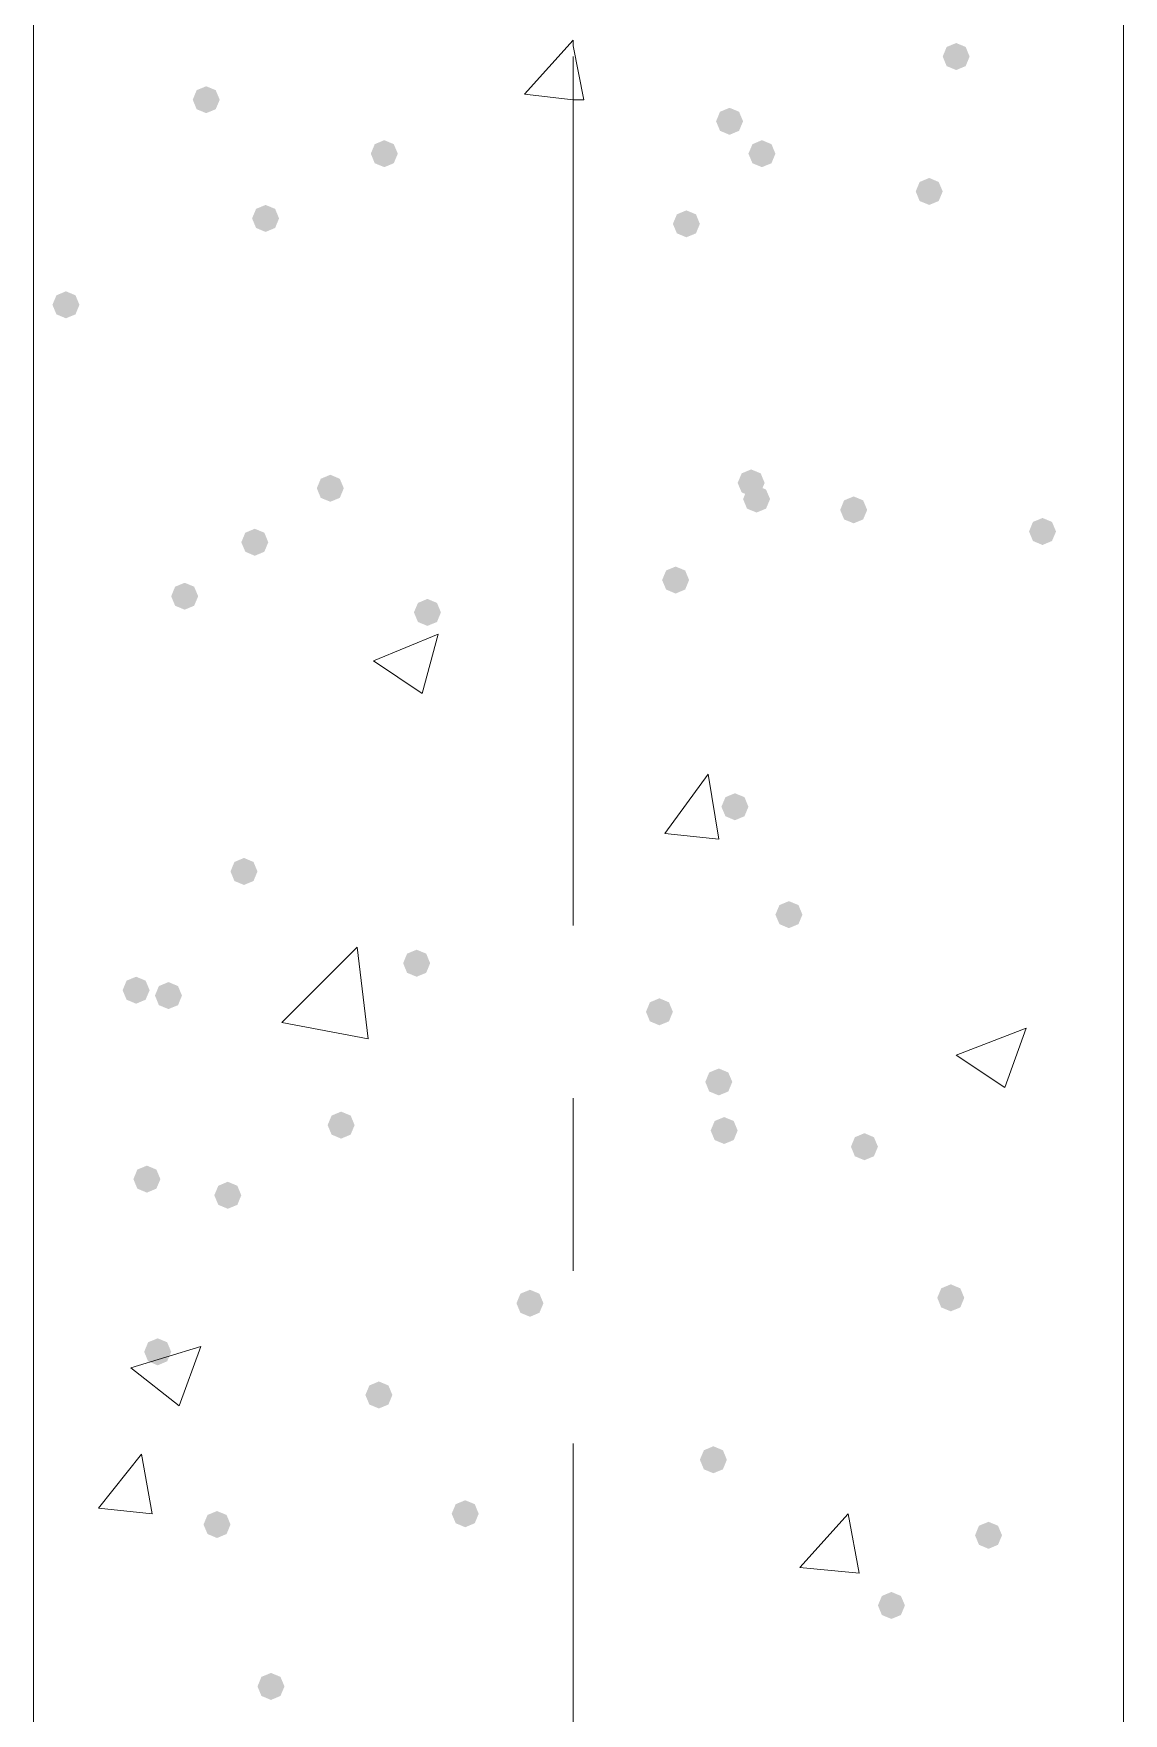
# Model space of a CAD drawing. Header units: millimetres. Extents: x 29 to 95071, y 20 to 67221.
# Drawn here: x 9907 to 10909, y 43682 to 45225 of the extents above; entities that cross this region are included whole.
import ezdxf

# ---------------------------------------------------------------- set-up
doc = ezdxf.new("R2010")
doc.units = ezdxf.units.MM

msp = doc.modelspace()

# ---------------------------------------------------------------- hatches: boundary and pattern name
h = msp.add_hatch(color=7)
h.dxf.hatch_style = 2
h.paths.add_polyline_path([(10755.1, 45191.2), (10746.3, 45194.8), (10742.7, 45203.6), (10746.3, 45212.4), (10755.1, 45216), (10763.8, 45212.4), (10767.4, 45203.6), (10763.8, 45194.8)])
h = msp.add_hatch(color=7)
h.dxf.hatch_style = 2
h.paths.add_polyline_path([(10066.1, 45151.6), (10057.3, 45155.2), (10053.7, 45163.9), (10057.3, 45172.7), (10066.1, 45176.3), (10074.8, 45172.7), (10078.5, 45163.9), (10074.8, 45155.2)])
h = msp.add_hatch(color=7)
h.dxf.hatch_style = 2
h.paths.add_polyline_path([(10546.9, 45131.7), (10538.1, 45135.4), (10534.5, 45144.1), (10538.1, 45152.9), (10546.9, 45156.5), (10555.6, 45152.9), (10559.3, 45144.1), (10555.6, 45135.4)])
h = msp.add_hatch(color=7)
h.dxf.hatch_style = 2
h.paths.add_polyline_path([(10229.7, 45102), (10220.9, 45105.6), (10217.3, 45114.4), (10220.9, 45123.1), (10229.7, 45126.8), (10238.4, 45123.1), (10242.1, 45114.4), (10238.4, 45105.6)])
h = msp.add_hatch(color=7)
h.dxf.hatch_style = 2
h.paths.add_polyline_path([(10576.6, 45102), (10567.9, 45105.6), (10564.2, 45114.4), (10567.9, 45123.1), (10576.6, 45126.8), (10585.4, 45123.1), (10589, 45114.4), (10585.4, 45105.6)])
h = msp.add_hatch(color=7)
h.dxf.hatch_style = 2
h.paths.add_polyline_path([(10730.3, 45067.3), (10721.5, 45070.9), (10717.9, 45079.7), (10721.5, 45088.4), (10730.3, 45092.1), (10739, 45088.4), (10742.7, 45079.7), (10739, 45070.9)])
h = msp.add_hatch(color=7)
h.dxf.hatch_style = 2
h.paths.add_polyline_path([(10120.6, 45042.5), (10111.9, 45046.2), (10108.2, 45054.9), (10111.9, 45063.7), (10120.6, 45067.3), (10129.4, 45063.7), (10133, 45054.9), (10129.4, 45046.2)])
h = msp.add_hatch(color=7)
h.dxf.hatch_style = 2
h.paths.add_polyline_path([(10507.2, 45037.6), (10498.5, 45041.2), (10494.8, 45049.9), (10498.5, 45058.7), (10507.2, 45062.3), (10516, 45058.7), (10519.6, 45049.9), (10516, 45041.2)])
h = msp.add_hatch(color=7)
h.dxf.hatch_style = 2
h.paths.add_polyline_path([(9937.2, 44963.2), (9928.5, 44966.8), (9924.8, 44975.6), (9928.5, 44984.3), (9937.2, 44988), (9946, 44984.3), (9949.6, 44975.6), (9946, 44966.8)])
h = msp.add_hatch(color=7)
h.dxf.hatch_style = 2
h.paths.add_polyline_path([(10180.1, 44794.7), (10171.3, 44798.3), (10167.7, 44807.1), (10171.3, 44815.8), (10180.1, 44819.5), (10188.8, 44815.8), (10192.5, 44807.1), (10188.8, 44798.3)])
h = msp.add_hatch(color=7)
h.dxf.hatch_style = 2
h.paths.add_polyline_path([(10566.7, 44799.6), (10558, 44803.3), (10554.3, 44812), (10558, 44820.8), (10566.7, 44824.4), (10575.5, 44820.8), (10579.1, 44812), (10575.5, 44803.3)])
h = msp.add_hatch(color=7)
h.dxf.hatch_style = 2
h.paths.add_polyline_path([(10571.7, 44784.8), (10562.9, 44788.4), (10559.3, 44797.2), (10562.9, 44805.9), (10571.7, 44809.6), (10580.4, 44805.9), (10584.1, 44797.2), (10580.4, 44788.4)])
h = msp.add_hatch(color=7)
h.dxf.hatch_style = 2
h.paths.add_polyline_path([(10660.9, 44774.9), (10652.1, 44778.5), (10648.5, 44787.2), (10652.1, 44796), (10660.9, 44799.6), (10669.6, 44796), (10673.3, 44787.2), (10669.6, 44778.5)])
h = msp.add_hatch(color=7)
h.dxf.hatch_style = 2
h.paths.add_polyline_path([(10110.7, 44745.1), (10102, 44748.8), (10098.3, 44757.5), (10102, 44766.3), (10110.7, 44769.9), (10119.5, 44766.3), (10123.1, 44757.5), (10119.5, 44748.8)])
h = msp.add_hatch(color=7)
h.dxf.hatch_style = 2
h.paths.add_polyline_path([(10834.4, 44755), (10825.6, 44758.7), (10822, 44767.4), (10825.6, 44776.2), (10834.4, 44779.8), (10843.1, 44776.2), (10846.8, 44767.4), (10843.1, 44758.7)])
h = msp.add_hatch(color=7)
h.dxf.hatch_style = 2
h.paths.add_polyline_path([(10497.3, 44710.4), (10488.6, 44714.1), (10484.9, 44722.8), (10488.6, 44731.6), (10497.3, 44735.2), (10506.1, 44731.6), (10509.7, 44722.8), (10506.1, 44714.1)])
h = msp.add_hatch(color=7)
h.dxf.hatch_style = 2
h.paths.add_polyline_path([(10046.3, 44695.6), (10037.5, 44699.2), (10033.9, 44707.9), (10037.5, 44716.7), (10046.3, 44720.3), (10055, 44716.7), (10058.7, 44707.9), (10055, 44699.2)])
h = msp.add_hatch(color=7)
h.dxf.hatch_style = 2
h.paths.add_polyline_path([(10269.3, 44680.7), (10260.6, 44684.3), (10256.9, 44693.1), (10260.6, 44701.8), (10269.3, 44705.5), (10278.1, 44701.8), (10281.7, 44693.1), (10278.1, 44684.3)])
h = msp.add_hatch(color=7)
h.dxf.hatch_style = 2
h.paths.add_polyline_path([(10551.8, 44502.2), (10543.1, 44505.9), (10539.4, 44514.6), (10543.1, 44523.4), (10551.8, 44527), (10560.6, 44523.4), (10564.2, 44514.6), (10560.6, 44505.9)])
h = msp.add_hatch(color=7)
h.dxf.hatch_style = 2
h.paths.add_polyline_path([(10100.8, 44442.8), (10092, 44446.4), (10088.4, 44455.2), (10092, 44463.9), (10100.8, 44467.6), (10109.5, 44463.9), (10113.2, 44455.2), (10109.5, 44446.4)])
h = msp.add_hatch(color=7)
h.dxf.hatch_style = 2
h.paths.add_polyline_path([(10601.4, 44403.1), (10592.7, 44406.8), (10589, 44415.5), (10592.7, 44424.3), (10601.4, 44427.9), (10610.2, 44424.3), (10613.8, 44415.5), (10610.2, 44406.8)])
h = msp.add_hatch(color=7)
h.dxf.hatch_style = 2
h.paths.add_polyline_path([(10259.4, 44358.5), (10250.6, 44362.1), (10247, 44370.9), (10250.6, 44379.7), (10259.4, 44383.3), (10268.2, 44379.7), (10271.8, 44370.9), (10268.2, 44362.1)])
h = msp.add_hatch(color=7)
h.dxf.hatch_style = 2
h.paths.add_polyline_path([(10001.7, 44333.7), (9992.9, 44337.4), (9989.3, 44346.1), (9992.9, 44354.9), (10001.7, 44358.5), (10010.4, 44354.9), (10014.1, 44346.1), (10010.4, 44337.4)])
h = msp.add_hatch(color=7)
h.dxf.hatch_style = 2
h.paths.add_polyline_path([(10031.4, 44328.8), (10022.6, 44332.4), (10019, 44341.2), (10022.6, 44349.9), (10031.4, 44353.6), (10040.2, 44349.9), (10043.8, 44341.2), (10040.2, 44332.4)])
h = msp.add_hatch(color=7)
h.dxf.hatch_style = 2
h.paths.add_polyline_path([(10482.4, 44313.9), (10473.7, 44317.5), (10470.1, 44326.3), (10473.7, 44335), (10482.4, 44338.7), (10491.2, 44335), (10494.8, 44326.3), (10491.2, 44317.5)])
h = msp.add_hatch(color=7)
h.dxf.hatch_style = 2
h.paths.add_polyline_path([(10537, 44249.5), (10528.2, 44253.1), (10524.6, 44261.9), (10528.2, 44270.6), (10537, 44274.2), (10545.7, 44270.6), (10549.4, 44261.9), (10545.7, 44253.1)])
h = msp.add_hatch(color=7)
h.dxf.hatch_style = 2
h.paths.add_polyline_path([(10190, 44209.8), (10181.3, 44213.5), (10177.6, 44222.2), (10181.3, 44231), (10190, 44234.6), (10198.8, 44231), (10202.4, 44222.2), (10198.8, 44213.5)])
h = msp.add_hatch(color=7)
h.dxf.hatch_style = 2
h.paths.add_polyline_path([(10541.9, 44204.9), (10533.2, 44208.5), (10529.5, 44217.2), (10533.2, 44226), (10541.9, 44229.6), (10550.7, 44226), (10554.3, 44217.2), (10550.7, 44208.5)])
h = msp.add_hatch(color=7)
h.dxf.hatch_style = 2
h.paths.add_polyline_path([(10670.8, 44190), (10662, 44193.6), (10658.4, 44202.4), (10662, 44211.1), (10670.8, 44214.8), (10679.5, 44211.1), (10683.2, 44202.4), (10679.5, 44193.6)])
h = msp.add_hatch(color=7)
h.dxf.hatch_style = 2
h.paths.add_polyline_path([(10011.6, 44160.2), (10002.8, 44163.9), (9999.2, 44172.6), (10002.8, 44181.4), (10011.6, 44185), (10020.3, 44181.4), (10024, 44172.6), (10020.3, 44163.9)])
h = msp.add_hatch(color=7)
h.dxf.hatch_style = 2
h.paths.add_polyline_path([(10085.9, 44145.4), (10077.2, 44149), (10073.5, 44157.8), (10077.2, 44166.5), (10085.9, 44170.2), (10094.7, 44166.5), (10098.3, 44157.8), (10094.7, 44149)])
h = msp.add_hatch(color=7)
h.dxf.hatch_style = 2
h.paths.add_polyline_path([(10750.1, 44051.2), (10741.3, 44054.8), (10737.7, 44063.6), (10741.3, 44072.3), (10750.1, 44076), (10758.9, 44072.3), (10762.5, 44063.6), (10758.9, 44054.8)])
h = msp.add_hatch(color=7)
h.dxf.hatch_style = 2
h.paths.add_polyline_path([(10363.5, 44046.2), (10354.7, 44049.9), (10351.1, 44058.6), (10354.7, 44067.4), (10363.5, 44071), (10372.2, 44067.4), (10375.9, 44058.6), (10372.2, 44049.9)])
h = msp.add_hatch(color=7)
h.dxf.hatch_style = 2
h.paths.add_polyline_path([(10021.5, 44001.6), (10012.7, 44005.3), (10009.1, 44014), (10012.7, 44022.8), (10021.5, 44026.4), (10030.2, 44022.8), (10033.9, 44014), (10030.2, 44005.3)])
h = msp.add_hatch(color=7)
h.dxf.hatch_style = 2
h.paths.add_polyline_path([(10224.7, 43962), (10216, 43965.6), (10212.3, 43974.4), (10216, 43983.1), (10224.7, 43986.8), (10233.5, 43983.1), (10237.1, 43974.4), (10233.5, 43965.6)])
h = msp.add_hatch(color=7)
h.dxf.hatch_style = 2
h.paths.add_polyline_path([(10532, 43902.5), (10523.3, 43906.1), (10519.6, 43914.9), (10523.3, 43923.6), (10532, 43927.3), (10540.8, 43923.6), (10544.4, 43914.9), (10540.8, 43906.1)])
h = msp.add_hatch(color=7)
h.dxf.hatch_style = 2
h.paths.add_polyline_path([(10304, 43852.9), (10295.3, 43856.6), (10291.6, 43865.3), (10295.3, 43874.1), (10304, 43877.7), (10312.8, 43874.1), (10316.4, 43865.3), (10312.8, 43856.6)])
h = msp.add_hatch(color=7)
h.dxf.hatch_style = 2
h.paths.add_polyline_path([(10076, 43843), (10067.3, 43846.7), (10063.6, 43855.4), (10067.3, 43864.2), (10076, 43867.8), (10084.8, 43864.2), (10088.4, 43855.4), (10084.8, 43846.7)])
h = msp.add_hatch(color=7)
h.dxf.hatch_style = 2
h.paths.add_polyline_path([(10784.8, 43833.1), (10776, 43836.8), (10772.4, 43845.5), (10776, 43854.3), (10784.8, 43857.9), (10793.5, 43854.3), (10797.2, 43845.5), (10793.5, 43836.8)])
h = msp.add_hatch(color=7)
h.dxf.hatch_style = 2
h.paths.add_polyline_path([(10695.6, 43768.7), (10686.8, 43772.3), (10683.2, 43781.1), (10686.8, 43789.8), (10695.6, 43793.5), (10704.3, 43789.8), (10708, 43781.1), (10704.3, 43772.3)])
h = msp.add_hatch(color=7)
h.dxf.hatch_style = 2
h.paths.add_polyline_path([(10125.6, 43694.3), (10116.8, 43698), (10113.2, 43706.7), (10116.8, 43715.5), (10125.6, 43719.1), (10134.3, 43715.5), (10138, 43706.7), (10134.3, 43698)])

# ---------------------------------------------------------------- linework, layer by layer
at = {"color": 7, "lineweight": 0}
for points in [[(9907.5, 42903.8), (9907.5, 52658.2)], [(10908.7, 42903.8), (10908.7, 46903.7)], [(10358.5, 45168.9), (10403.1, 45218.5)], [(10403.1, 45213.5), (10403.1, 45218.5)], [(10413.1, 45163.9), (10403.1, 45213.5)], [(10403.1, 44405.6), (10403.1, 45203.6)], [(10358.5, 45168.9), (10403.1, 45163.9)], [(10403.1, 45163.9), (10413.1, 45163.9)], [(10219.7, 44648.5), (10279.2, 44673.2)], [(10264.4, 44618.7), (10279.2, 44673.2)], [(10219.7, 44648.5), (10264.4, 44618.7)], [(10487.4, 44489.9), (10527.1, 44544.4)], [(10537, 44484.9), (10527.1, 44544.4)], [(10487.4, 44489.9), (10537, 44484.9)], [(10135.5, 44316.4), (10204.9, 44385.8)], [(10214.8, 44301.5), (10204.9, 44385.8)], [(10135.5, 44316.4), (10214.8, 44301.5)], [(10755.1, 44286.6), (10819.5, 44311.4)], [(10799.7, 44256.9), (10819.5, 44311.4)], [(10755.1, 44286.6), (10799.7, 44256.9)], [(10403.1, 44088.4), (10403.1, 44247)], [(9996.7, 43999.2), (10061.1, 44019)], [(10041.3, 43964.5), (10061.1, 44019)], [(9996.7, 43999.2), (10041.3, 43964.5)], [(10403.1, 43136.7), (10403.1, 43929.8)], [(9967, 43870.3), (10006.6, 43919.9)], [(10016.5, 43865.3), (10006.6, 43919.9)], [(9967, 43870.3), (10016.5, 43865.3)], [(10611.3, 43815.8), (10655.9, 43865.3)], [(10665.8, 43810.8), (10655.9, 43865.3)], [(10611.3, 43815.8), (10665.8, 43810.8)]]:
    msp.add_lwpolyline(points, dxfattribs=at)

doc.saveas('drawing.dxf')
